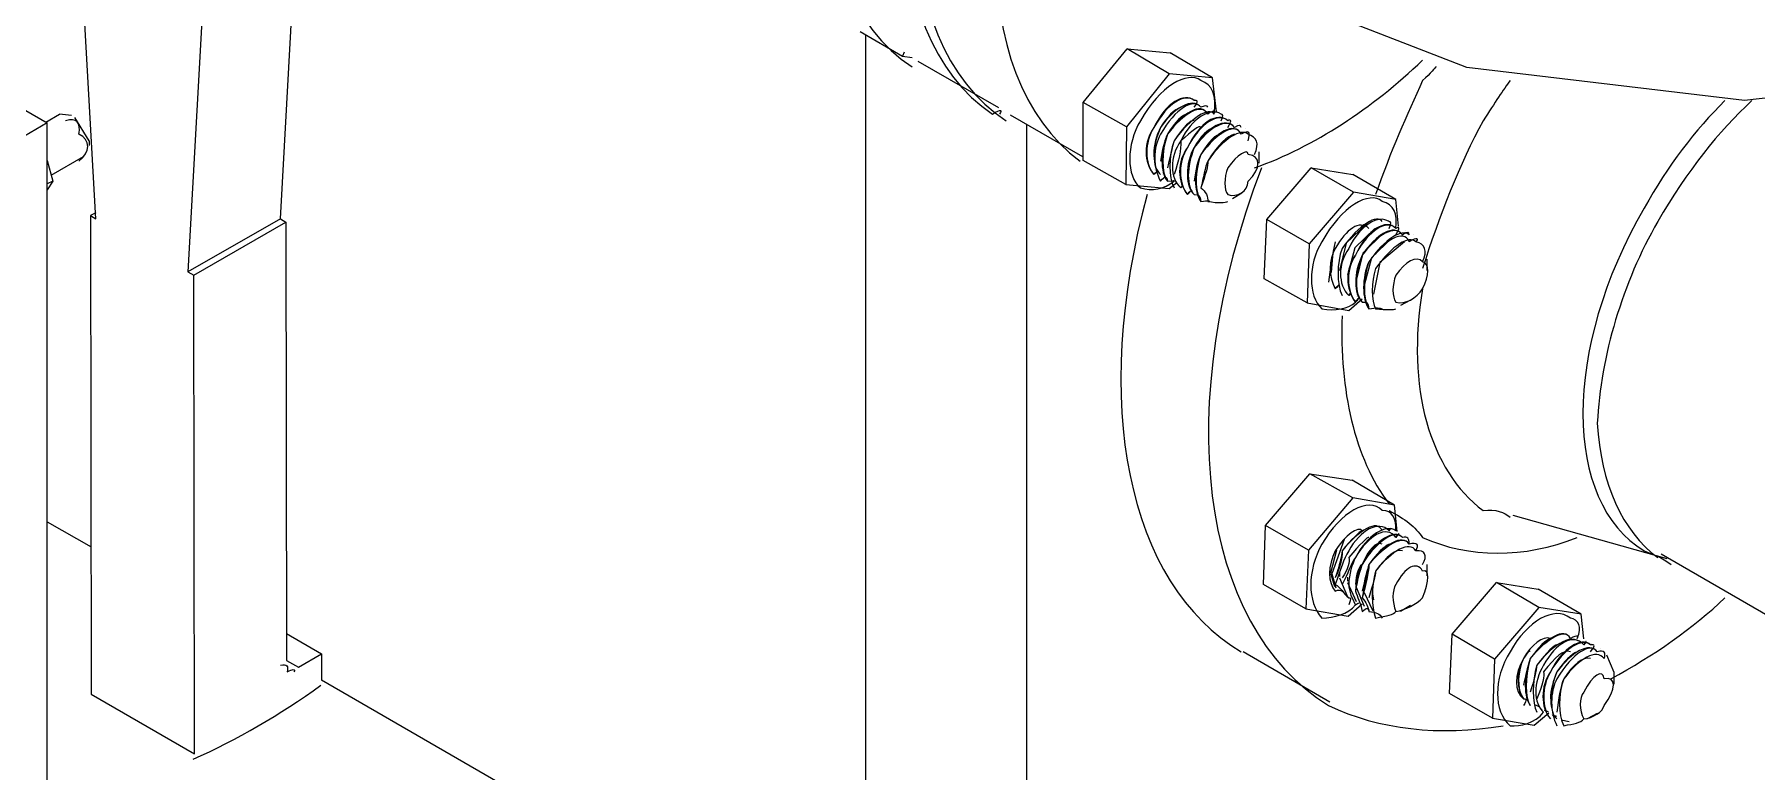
# Model space of a CAD drawing. Header units: inches. Extents: x 0.3 to 33.8, y 15.5 to 37.1.
# Drawn here: x 10.444 to 11.767, y 24.866 to 25.432 of the extents above; entities that cross this region are included whole.
import ezdxf

# ---------------------------------------------------------------- set-up
doc = ezdxf.new("R2010")
doc.units = ezdxf.units.IN
doc.header["$MEASUREMENT"] = 0

# ---------------------------------------------------------------- blocks, each defined once
blk = doc.blocks.new('60298_1')
at = {"transparency": 33554687}
for points in [[(9.7281, 25.7837), (10.4536, 25.3644)], [(10.6328, 25.2906), (10.6535, 25.6675)], [(10.4908, 25.2906), (10.4717, 25.6319)], [(10.5827, 25.6267), (10.5616, 25.2498)], [(12.164, 25.4801), (11.9709, 25.4057), (11.7581, 25.3815), (11.5448, 25.4068), (11.3522, 25.4816)], [(11.0785, 25.4346), (11.111, 25.4155)], [(11.0826, 25.4321), (11.0826, 24.5309), (11.2066, 24.4597)], [(11.1121, 25.4186), (11.111, 25.4155)], [(11.111, 25.4155), (11.1183, 25.4145)], [(11.2499, 25.3799), (11.2835, 25.4212)], [(11.2835, 25.4212), (11.3166, 25.4181)], [(11.316, 25.4021), (11.2835, 25.4212)], [(11.3491, 25.399), (11.3166, 25.4181)], [(11.1849, 25.3758), (11.1229, 25.4114)], [(11.316, 25.4021), (11.283, 25.3613)], [(11.3491, 25.399), (11.316, 25.4021)], [(11.3522, 25.3727), (11.3491, 25.399)], [(11.283, 25.3613), (11.2499, 25.3799)], [(11.2499, 25.3355), (11.2499, 25.3799)], [(11.3357, 25.3825), (11.3357, 25.3825)], [(11.3424, 25.3789), (11.3424, 25.3789)], [(11.3486, 25.3753), (11.3486, 25.3753)], [(10.4536, 25.3644), (10.4361, 25.3541)], [(10.4526, 25.3649), (10.4629, 25.3711)], [(10.4536, 24.1379), (10.4536, 25.3644)], [(10.4722, 25.3701), (10.4629, 25.3711)], [(10.4857, 25.3505), (10.4748, 25.3685)], [(10.4748, 25.3685), (10.4748, 25.3685)], [(11.1937, 25.3706), (11.2494, 25.3386)], [(11.2066, 24.4597), (11.2066, 25.3634)], [(11.3522, 25.3727), (11.3522, 25.3727)], [(11.3553, 25.3716), (11.3553, 25.3716)], [(11.3615, 25.368), (11.3615, 25.368)], [(11.3682, 25.3639), (11.3682, 25.3639)], [(10.4857, 25.3505), (10.4857, 25.3469)], [(11.283, 25.3613), (11.2825, 25.3169)], [(11.3744, 25.3603), (11.3744, 25.3603)], [(10.4536, 25.3355), (10.4578, 25.3195), (10.4536, 25.3174)], [(10.4567, 25.3241), (10.4815, 25.3386)], [(11.2825, 25.3169), (11.2499, 25.3355)], [(11.3852, 25.3334), (11.3852, 25.3422)], [(11.3047, 25.3283), (11.3047, 25.3283)], [(11.3109, 25.3246), (11.3109, 25.3246)], [(11.3909, 25.29), (11.425, 25.3298)], [(11.425, 25.3298), (11.457, 25.3246)], [(11.4575, 25.3112), (11.425, 25.3298)], [(11.4901, 25.3055), (11.457, 25.3246)], [(10.4578, 25.3195), (10.4536, 25.3128)], [(11.2825, 25.3169), (11.316, 25.3138)], [(11.316, 25.3138), (11.3217, 25.3185)], [(11.3176, 25.321), (11.3176, 25.321)], [(11.3217, 25.3185), (11.3217, 25.3185)], [(11.3238, 25.3174), (11.3238, 25.3174)], [(11.33, 25.3138), (11.33, 25.3138)], [(11.3367, 25.3097), (11.3367, 25.3097)], [(11.3718, 25.3102), (11.3646, 25.3061)], [(11.4575, 25.3112), (11.4235, 25.2715)], [(11.4901, 25.3055), (11.4575, 25.3112)], [(11.3429, 25.3061), (11.3429, 25.3061)], [(11.4921, 25.2849), (11.4901, 25.3055)], [(10.4908, 25.2952), (10.4867, 25.2931)], [(10.4867, 25.2931), (10.4908, 25.2906)], [(10.4867, 25.2931), (10.4872, 24.9255)], [(10.6328, 25.2906), (10.5616, 25.2498)], [(10.5662, 25.2472), (10.637, 25.288)], [(10.6328, 25.2906), (10.637, 25.288)], [(10.637, 25.288), (10.6375, 24.9513)], [(11.3889, 25.2446), (11.3909, 25.29)], [(11.4235, 25.2715), (11.3909, 25.29)], [(11.4679, 25.287), (11.4519, 25.272)], [(11.4741, 25.2833), (11.4586, 25.2684)], [(11.4844, 25.2895), (11.4844, 25.2895)], [(11.4906, 25.2854), (11.4906, 25.2854)], [(11.4235, 25.2715), (11.4219, 25.226)], [(11.4519, 25.272), (11.4467, 25.2508)], [(11.4488, 25.2766), (11.4488, 25.2766)], [(11.4803, 25.2797), (11.4648, 25.2642)], [(11.487, 25.2761), (11.4715, 25.2606)], [(11.4968, 25.273), (11.4777, 25.257)], [(11.4973, 25.2818), (11.4973, 25.2818)], [(11.5035, 25.2782), (11.5035, 25.2782)], [(11.4415, 25.2616), (11.4405, 25.2493)], [(11.4586, 25.2684), (11.4529, 25.2472)], [(11.4648, 25.2642), (11.4596, 25.2431)], [(11.4715, 25.2606), (11.4658, 25.2394)], [(11.4777, 25.257), (11.473, 25.2327)], [(11.5143, 25.2508), (11.5143, 25.2596)], [(10.5616, 25.2498), (10.5662, 25.2472)], [(10.5667, 24.8795), (10.5662, 25.2472)], [(11.4219, 25.226), (11.3889, 25.2446)], [(11.44, 25.2554), (11.44, 25.2554)], [(11.4529, 25.2353), (11.4529, 25.2353)], [(11.4596, 25.2312), (11.4596, 25.2312)], [(11.4219, 25.226), (11.4539, 25.2203)], [(11.4539, 25.2203), (11.4643, 25.2291)], [(11.4658, 25.2276), (11.4658, 25.2276)], [(11.4725, 25.2239), (11.4725, 25.2239)], [(11.5014, 25.2281), (11.4937, 25.2239)], [(11.3899, 25.0551), (11.424, 25.0948)], [(11.424, 25.0948), (11.4565, 25.0897)], [(11.457, 25.0763), (11.424, 25.0948)], [(11.489, 25.0706), (11.4565, 25.0897)], [(11.457, 25.0763), (11.4229, 25.036)], [(11.489, 25.0706), (11.457, 25.0763)], [(11.4911, 25.0504), (11.489, 25.0706)], [(10.4536, 25.0577), (10.4872, 25.0386)], [(11.6987, 25.0293), (11.5804, 25.0628)], [(11.3883, 25.0096), (11.3899, 25.0551)], [(11.4229, 25.036), (11.3899, 25.0551)], [(11.4503, 25.0442), (11.441, 25.0179), (11.4441, 25.0071)], [(11.4844, 25.0546), (11.4844, 25.0546)], [(11.4906, 25.051), (11.4906, 25.051)], [(11.4973, 25.0473), (11.4973, 25.0473)], [(11.4229, 25.036), (11.4209, 24.991)], [(11.4446, 25.036), (11.44, 25.0184)], [(11.5035, 25.0437), (11.5035, 25.0437)], [(11.8794, 24.926), (11.6941, 25.0329)], [(11.44, 25.0225), (11.44, 25.0225)], [(11.44, 25.0184), (11.4431, 25.0081)], [(11.4467, 25.0189), (11.4467, 25.0158)], [(11.5143, 25.0164), (11.5143, 25.0251)], [(11.4209, 24.991), (11.3883, 25.0096)], [(11.4467, 25.0148), (11.4529, 25.0003)], [(11.4529, 25.0153), (11.4529, 25.0122)], [(11.4529, 25.0112), (11.4596, 24.9967)], [(11.4596, 25.0112), (11.4596, 25.0112)], [(11.4596, 25.0076), (11.4658, 24.9931)], [(11.4658, 25.0076), (11.4658, 25.0076)], [(11.5335, 24.9714), (11.5675, 25.0112)], [(11.5675, 25.0112), (11.5996, 25.006)], [(11.6001, 24.9921), (11.5675, 25.0112)], [(11.6326, 24.9869), (11.5996, 25.006)], [(11.4209, 24.991), (11.4534, 24.9854)], [(11.4529, 25.0003), (11.4529, 25.0003)], [(11.4534, 24.9854), (11.4643, 24.9947)], [(11.4596, 24.9967), (11.4596, 24.9967)], [(11.4658, 25.0034), (11.4725, 24.9895)], [(11.4658, 24.9931), (11.4658, 24.9931)], [(11.472, 25.004), (11.473, 24.9978)], [(11.5014, 24.9936), (11.4937, 24.989)], [(11.6001, 24.9921), (11.566, 24.9523)], [(11.6326, 24.9869), (11.6001, 24.9921)], [(11.4725, 24.9895), (11.4725, 24.9895)], [(11.6347, 24.9678), (11.6326, 24.9869)], [(10.6375, 24.9719), (10.6643, 24.9565)], [(11.5314, 24.926), (11.5335, 24.9714)], [(11.566, 24.9523), (11.5335, 24.9714)], [(11.628, 24.9714), (11.628, 24.9714)], [(11.6347, 24.9678), (11.6347, 24.9678)], [(10.6375, 24.9513), (10.6468, 24.9461)], [(10.6468, 24.9461), (10.6643, 24.9565)], [(10.6643, 24.9565), (10.6643, 24.9358)], [(11.4395, 24.9193), (11.3729, 24.958)], [(11.566, 24.9523), (11.5644, 24.9069)], [(11.6409, 24.9642), (11.6409, 24.9642)], [(11.6476, 24.9606), (11.6476, 24.9606)], [(11.6579, 24.942), (11.6522, 24.9554)], [(11.5841, 24.9435), (11.5841, 24.9368)], [(11.6579, 24.9332), (11.6579, 24.942)], [(10.4872, 24.9255), (10.5667, 24.8795)], [(10.6643, 24.9363), (11.0826, 24.6946)], [(11.5644, 24.9069), (11.5314, 24.926)], [(11.597, 24.9177), (11.597, 24.9177)], [(11.5975, 24.9172), (11.6006, 24.9157)], [(11.6032, 24.9136), (11.6032, 24.9136)], [(11.6042, 24.9131), (11.6073, 24.912)], [(11.5644, 24.9069), (11.5965, 24.9017)], [(11.5965, 24.9017), (11.6078, 24.911)], [(11.6099, 24.91), (11.6099, 24.91)], [(11.6104, 24.9095), (11.6135, 24.9084)], [(11.6161, 24.9064), (11.6161, 24.9064)], [(11.6171, 24.9058), (11.6233, 24.9043)], [(11.645, 24.9105), (11.6373, 24.9064)]]:
    blk.add_lwpolyline(points, dxfattribs=at)
for points, knots in [([(11.4694, 26.0166), (11.3769, 26.0747), (11.2199, 25.9842), (11.1183, 25.8152), (11.0264, 25.6489), (11.0264, 25.4677), (11.1183, 25.4073)], [0, 0, 0, 0, 1, 1, 1, 2, 2, 2, 2]), ([(11.5366, 25.9753), (11.5385, 25.9814), (11.537, 25.9822), (11.5314, 25.9805), (11.4388, 26.039), (11.2819, 25.9484), (11.1802, 25.7791), (11.0884, 25.6132), (11.0884, 25.432), (11.1802, 25.3711), (11.1866, 25.3753), (11.1881, 25.3744), (11.1854, 25.3711)], [0, 0, 0, 0, 1, 1, 1, 2, 2, 2, 3, 3, 3, 4, 4, 4, 4]), ([(11.5417, 25.9753), (11.4476, 26.0339), (11.2907, 25.9433), (11.1906, 25.7739), (11.0972, 25.608), (11.0972, 25.4269), (11.1906, 25.366)], [0, 0, 0, 0, 1, 1, 1, 2, 2, 2, 2]), ([(11.6089, 25.9392), (11.6093, 25.9405), (11.6079, 25.9414), (11.6037, 25.9392), (11.5096, 25.9981), (11.3527, 25.9075), (11.2525, 25.7378), (11.1617, 25.5767), (11.1589, 25.3997), (11.2474, 25.335)], [0, 0, 0, 0, 1, 1, 1, 2, 2, 2, 3, 3, 3, 3]), ([(11.5211, 25.4073), (11.5203, 25.4073), (11.5172, 25.4022), (11.5107, 25.3969), (11.4989, 25.3704), (11.4859, 25.3424), (11.4746, 25.3092)], [0, 0, 0, 0, 1, 1, 1, 2, 2, 2, 2]), ([(11.3506, 25.3711), (11.3524, 25.3858), (11.3489, 25.3936), (11.3403, 25.3969), (11.3297, 25.4046), (11.3087, 25.3925), (11.2938, 25.366), (11.2828, 25.3476), (11.2828, 25.3233), (11.2938, 25.3143), (11.3025, 25.3119), (11.3119, 25.3133), (11.3197, 25.3195)], [0, 0, 0, 0, 1, 1, 1, 2, 2, 2, 3, 3, 3, 4, 4, 4, 4]), ([(11.5779, 25.3969), (11.5727, 25.3899), (11.5666, 25.3802), (11.5572, 25.366), (11.5392, 25.3328), (11.5234, 25.2928), (11.5107, 25.2524)], [0, 0, 0, 0, 1, 1, 1, 2, 2, 2, 2]), ([(11.3352, 25.3815), (11.3274, 25.3879), (11.3134, 25.3798), (11.3042, 25.3608), (11.2961, 25.3499), (11.2961, 25.3337), (11.3042, 25.3246)], [0, 0, 0, 0, 1, 1, 1, 2, 2, 2, 2]), ([(11.3352, 25.3763), (11.3386, 25.3812), (11.3378, 25.3819), (11.3352, 25.3815), (11.3282, 25.3874), (11.3142, 25.3794), (11.3042, 25.3608), (11.2969, 25.3494), (11.2969, 25.3332), (11.3042, 25.3246), (11.3065, 25.3277), (11.3075, 25.3273), (11.3042, 25.3246)], [0, 0, 0, 0, 1, 1, 1, 2, 2, 2, 3, 3, 3, 4, 4, 4, 4]), ([(11.3403, 25.3763), (11.3338, 25.3842), (11.3198, 25.3761), (11.3093, 25.3608), (11.3025, 25.3462), (11.3025, 25.33), (11.3093, 25.3246)], [0, 0, 0, 0, 1, 1, 1, 2, 2, 2, 2]), ([(11.3248, 25.3763), (11.3199, 25.3745), (11.3141, 25.3689), (11.3093, 25.3608), (11.3059, 25.3547), (11.304, 25.3469), (11.3042, 25.3401)], [0, 0, 0, 0, 1, 1, 1, 2, 2, 2, 2]), ([(11.3455, 25.3763), (11.3451, 25.3775), (11.3442, 25.3782), (11.3403, 25.3763), (11.3346, 25.3837), (11.3206, 25.3756), (11.3093, 25.3556), (11.3034, 25.3457), (11.3034, 25.3295), (11.3093, 25.3195), (11.3129, 25.324), (11.314, 25.3236), (11.3145, 25.3195)], [0, 0, 0, 0, 1, 1, 1, 2, 2, 2, 3, 3, 3, 4, 4, 4, 4]), ([(11.3455, 25.3711), (11.3403, 25.3805), (11.3263, 25.3724), (11.3145, 25.3556), (11.309, 25.3424), (11.309, 25.3263), (11.3145, 25.3195)], [0, 0, 0, 0, 1, 1, 1, 2, 2, 2, 2]), ([(11.3506, 25.3711), (11.3515, 25.3738), (11.3507, 25.3745), (11.3455, 25.3711), (11.3411, 25.38), (11.3271, 25.3719), (11.3145, 25.3556), (11.3098, 25.342), (11.3098, 25.3258), (11.3145, 25.3195), (11.3194, 25.3203), (11.3204, 25.3199), (11.3197, 25.3195)], [0, 0, 0, 0, 1, 1, 1, 2, 2, 2, 3, 3, 3, 4, 4, 4, 4]), ([(11.7431, 25.3815), (11.7205, 25.3591), (11.699, 25.3313), (11.6811, 25.2988), (11.6182, 25.1913), (11.6182, 25.0732), (11.6811, 25.0355), (11.6877, 25.0331), (11.6946, 25.0303), (11.7018, 25.0251)], [0, 0, 0, 0, 1, 1, 1, 2, 2, 2, 3, 3, 3, 3]), ([(11.7638, 25.3815), (11.7384, 25.3579), (11.7139, 25.3274), (11.6915, 25.2885), (11.6644, 25.2417), (11.6476, 25.1855), (11.645, 25.1336)], [0, 0, 0, 0, 1, 1, 1, 2, 2, 2, 2]), ([(10.4779, 25.335), (10.4871, 25.3417), (10.4871, 25.3515), (10.4779, 25.3556), (10.4795, 25.3647), (10.4761, 25.3683), (10.4676, 25.366)], [0, 0, 0, 0, 1, 1, 1, 2, 2, 2, 2]), ([(11.33, 25.3711), (11.3264, 25.3708), (11.3206, 25.3652), (11.3145, 25.3556), (11.3124, 25.351), (11.3104, 25.3431), (11.3093, 25.335)], [0, 0, 0, 0, 1, 1, 1, 2, 2, 2, 2]), ([(11.3352, 25.366), (11.3328, 25.3671), (11.327, 25.3615), (11.3197, 25.3505), (11.3188, 25.3472), (11.3168, 25.3394), (11.3145, 25.3298)], [0, 0, 0, 0, 1, 1, 1, 2, 2, 2, 2]), ([(11.3506, 25.3711), (11.3467, 25.3768), (11.3327, 25.3687), (11.3197, 25.3505), (11.3154, 25.3387), (11.3154, 25.3226), (11.3197, 25.3143)], [0, 0, 0, 0, 1, 1, 1, 2, 2, 2, 2]), ([(11.3558, 25.366), (11.358, 25.3701), (11.3571, 25.3708), (11.3558, 25.3711), (11.3475, 25.3763), (11.3335, 25.3682), (11.3248, 25.3505), (11.3162, 25.3383), (11.3162, 25.3221), (11.3248, 25.3143), (11.3258, 25.3166), (11.3268, 25.3162), (11.3248, 25.3143)], [0, 0, 0, 0, 1, 1, 1, 2, 2, 2, 3, 3, 3, 4, 4, 4, 4]), ([(11.361, 25.366), (11.3531, 25.373), (11.3391, 25.3649), (11.33, 25.3453), (11.3219, 25.335), (11.3219, 25.3188), (11.33, 25.3092)], [0, 0, 0, 0, 1, 1, 1, 2, 2, 2, 2]), ([(11.361, 25.3608), (11.3644, 25.3663), (11.3635, 25.367), (11.361, 25.366), (11.354, 25.3726), (11.3399, 25.3645), (11.33, 25.3453), (11.3227, 25.3346), (11.3227, 25.3184), (11.33, 25.3092), (11.3322, 25.3128), (11.3333, 25.3124), (11.33, 25.3092)], [0, 0, 0, 0, 1, 1, 1, 2, 2, 2, 3, 3, 3, 4, 4, 4, 4]), ([(11.3661, 25.3608), (11.3596, 25.3693), (11.3456, 25.3612), (11.3352, 25.3453), (11.3283, 25.3313), (11.3283, 25.3151), (11.3352, 25.3092)], [0, 0, 0, 0, 1, 1, 1, 2, 2, 2, 2]), ([(11.3713, 25.3608), (11.3708, 25.3626), (11.37, 25.3633), (11.3661, 25.3608), (11.3604, 25.3689), (11.3464, 25.3608), (11.3352, 25.3453), (11.3291, 25.3308), (11.3291, 25.3147), (11.3352, 25.3092), (11.3387, 25.3091), (11.3397, 25.3087), (11.3403, 25.304)], [0, 0, 0, 0, 1, 1, 1, 2, 2, 2, 3, 3, 3, 4, 4, 4, 4]), ([(11.3403, 25.3608), (11.3392, 25.3634), (11.3335, 25.3578), (11.3248, 25.3505), (11.3252, 25.3435), (11.3233, 25.3357), (11.3197, 25.3246)], [0, 0, 0, 0, 1, 1, 1, 2, 2, 2, 2]), ([(11.3506, 25.3608), (11.3457, 25.3597), (11.3399, 25.3541), (11.3352, 25.3453), (11.3317, 25.3398), (11.3297, 25.332), (11.33, 25.3246)], [0, 0, 0, 0, 1, 1, 1, 2, 2, 2, 2]), ([(11.3558, 25.3556), (11.3521, 25.3559), (11.3463, 25.3503), (11.3403, 25.3401), (11.3381, 25.3361), (11.3361, 25.3283), (11.3352, 25.3195)], [0, 0, 0, 0, 1, 1, 1, 2, 2, 2, 2]), ([(11.3713, 25.3556), (11.366, 25.3656), (11.352, 25.3575), (11.3403, 25.3401), (11.3347, 25.3276), (11.3347, 25.3114), (11.3403, 25.304)], [0, 0, 0, 0, 1, 1, 1, 2, 2, 2, 2]), ([(11.3765, 25.3505), (11.3788, 25.3574), (11.3773, 25.3591), (11.3713, 25.3556), (11.3668, 25.3651), (11.3528, 25.3571), (11.3403, 25.3401), (11.3355, 25.3271), (11.3355, 25.3109), (11.3403, 25.304), (11.346, 25.3049), (11.3482, 25.3044), (11.3455, 25.304)], [0, 0, 0, 0, 1, 1, 1, 2, 2, 2, 3, 3, 3, 4, 4, 4, 4]), ([(11.3816, 25.3401), (11.3854, 25.3486), (11.3832, 25.3534), (11.3765, 25.3556), (11.3712, 25.3604), (11.3581, 25.3528), (11.3455, 25.335), (11.3461, 25.332), (11.3439, 25.3247), (11.3403, 25.3143)], [0, 0, 0, 0, 1, 1, 1, 2, 2, 2, 3, 3, 3, 3]), ([(11.3661, 25.3556), (11.361, 25.3544), (11.3536, 25.3481), (11.3455, 25.335), (11.3437, 25.3309), (11.3419, 25.3214), (11.3403, 25.3143)], [0, 0, 0, 0, 1, 1, 1, 2, 2, 2, 2]), ([(11.3765, 25.3401), (11.3867, 25.339), (11.3867, 25.3294), (11.3765, 25.3195), (11.3764, 25.3116), (11.3681, 25.3068), (11.361, 25.3092), (11.3579, 25.3127), (11.3579, 25.3223), (11.361, 25.3298), (11.3681, 25.3401), (11.3764, 25.3449), (11.3765, 25.3401)], [0, 0, 0, 0, 1, 1, 1, 2, 2, 2, 3, 3, 3, 4, 4, 4, 4]), ([(11.3868, 25.3298), (11.3173, 25.1472), (11.3384, 24.9783), (11.4384, 24.9167), (11.4774, 24.8981), (11.5236, 24.893), (11.5727, 24.9012)], [0, 0, 0, 0, 1, 1, 1, 2, 2, 2, 2]), ([(11.3403, 25.3143), (11.3439, 25.312), (11.3461, 25.3071), (11.3455, 25.304), (11.3539, 25.3026), (11.3592, 25.3031), (11.361, 25.304)], [0, 0, 0, 0, 1, 1, 1, 2, 2, 2, 2]), ([(11.4901, 25.2833), (11.4918, 25.2946), (11.4883, 25.3017), (11.4797, 25.304), (11.4695, 25.3125), (11.4485, 25.3004), (11.4333, 25.273), (11.4225, 25.2555), (11.4225, 25.2312), (11.4333, 25.2214), (11.443, 25.2194), (11.4536, 25.2216), (11.4591, 25.2265)], [0, 0, 0, 0, 1, 1, 1, 2, 2, 2, 3, 3, 3, 4, 4, 4, 4]), ([(11.4694, 25.2833), (11.4621, 25.2898), (11.4521, 25.283), (11.4436, 25.2678), (11.4385, 25.2594), (11.4385, 25.2458), (11.4436, 25.2369), (11.4467, 25.2411), (11.4477, 25.2407), (11.4436, 25.2369)], [0, 0, 0, 0, 1, 1, 1, 2, 2, 2, 3, 3, 3, 3]), ([(11.4849, 25.2833), (11.4873, 25.2878), (11.4864, 25.2885), (11.4849, 25.2885), (11.4768, 25.2941), (11.4628, 25.286), (11.4539, 25.2678)], [0, 0, 0, 0, 1, 1, 1, 2, 2, 2, 2]), ([(11.4901, 25.2782), (11.4937, 25.2841), (11.4928, 25.2848), (11.4901, 25.2833), (11.4833, 25.2903), (11.4692, 25.2823), (11.4591, 25.2627)], [0, 0, 0, 0, 1, 1, 1, 2, 2, 2, 2]), ([(11.5004, 25.2782), (11.5001, 25.2804), (11.4993, 25.2811), (11.4952, 25.2782), (11.4897, 25.2866), (11.4757, 25.2785), (11.4643, 25.2627)], [0, 0, 0, 0, 1, 1, 1, 2, 2, 2, 2]), ([(11.5056, 25.273), (11.5081, 25.2752), (11.5066, 25.2769), (11.5004, 25.273), (11.4961, 25.2829), (11.4821, 25.2748), (11.4694, 25.2575)], [0, 0, 0, 0, 1, 1, 1, 2, 2, 2, 2]), ([(11.5107, 25.2575), (11.5147, 25.2664), (11.5125, 25.2712), (11.5056, 25.273), (11.5005, 25.2781), (11.4874, 25.2705), (11.4746, 25.2524), (11.4712, 25.2425), (11.4712, 25.2273), (11.4746, 25.2214), (11.4832, 25.2204), (11.4885, 25.2209), (11.4901, 25.2214)], [0, 0, 0, 0, 1, 1, 1, 2, 2, 2, 3, 3, 3, 4, 4, 4, 4]), ([(11.4539, 25.2678), (11.4455, 25.256), (11.4455, 25.2399), (11.4539, 25.2317), (11.4551, 25.2343), (11.4561, 25.2339), (11.4539, 25.2317)], [0, 0, 0, 0, 1, 1, 1, 2, 2, 2, 2]), ([(11.4591, 25.2627), (11.452, 25.2523), (11.452, 25.2361), (11.4591, 25.2265), (11.4616, 25.2306), (11.4626, 25.2302), (11.4591, 25.2265)], [0, 0, 0, 0, 1, 1, 1, 2, 2, 2, 2]), ([(11.4643, 25.2627), (11.4584, 25.2486), (11.4584, 25.2324), (11.4643, 25.2265), (11.468, 25.2269), (11.469, 25.2265), (11.4694, 25.2214)], [0, 0, 0, 0, 1, 1, 1, 2, 2, 2, 2]), ([(11.4694, 25.2575), (11.4648, 25.2449), (11.4648, 25.2287), (11.4694, 25.2214), (11.4753, 25.2227), (11.4775, 25.2222), (11.4797, 25.2214)], [0, 0, 0, 0, 1, 1, 1, 2, 2, 2, 2]), ([(11.5107, 25.2575), (11.516, 25.2567), (11.516, 25.2471), (11.5107, 25.2369), (11.5058, 25.2294), (11.4974, 25.2246), (11.4901, 25.2265), (11.4872, 25.2305), (11.4872, 25.2401), (11.4901, 25.2472), (11.4974, 25.2579), (11.5058, 25.2627), (11.5107, 25.2575)], [0, 0, 0, 0, 1, 1, 1, 2, 2, 2, 3, 3, 3, 4, 4, 4, 4]), ([(11.5107, 25.2369), (11.4977, 25.1611), (11.5162, 25.0973), (11.5572, 25.0664), (11.567, 25.0679), (11.5737, 25.0651), (11.5779, 25.0613)], [0, 0, 0, 0, 1, 1, 1, 2, 2, 2, 2]), ([(11.4901, 25.051), (11.4909, 25.06), (11.4875, 25.0667), (11.4797, 25.0664), (11.4688, 25.0775), (11.4478, 25.0654), (11.4333, 25.0406), (11.4219, 25.0205), (11.4219, 24.9962), (11.4333, 24.9838), (11.4425, 24.9843), (11.4534, 24.9866), (11.4591, 24.9941)], [0, 0, 0, 0, 1, 1, 1, 2, 2, 2, 3, 3, 3, 4, 4, 4, 4]), ([(11.4849, 25.0664), (11.4972, 25.0602), (11.5053, 25.0537), (11.5107, 25.0458), (11.5466, 25.0298), (11.5885, 25.0296), (11.6295, 25.0458)], [0, 0, 0, 0, 1, 1, 1, 2, 2, 2, 2]), ([(11.4643, 25.051), (11.4612, 25.0547), (11.4514, 25.0479), (11.4436, 25.0355), (11.4378, 25.0244), (11.4378, 25.0107), (11.4436, 25.0045), (11.4463, 25.0059), (11.4476, 25.0055), (11.4488, 25.0045)], [0, 0, 0, 0, 1, 1, 1, 2, 2, 2, 3, 3, 3, 3]), ([(11.4797, 25.051), (11.476, 25.0599), (11.462, 25.0518), (11.4488, 25.0355), (11.4492, 25.0296), (11.4469, 25.0218), (11.4436, 25.0148)], [0, 0, 0, 0, 1, 1, 1, 2, 2, 2, 2]), ([(11.4849, 25.051), (11.4873, 25.0532), (11.4864, 25.0539), (11.4849, 25.051), (11.4768, 25.0594), (11.4628, 25.0513), (11.4539, 25.0355), (11.45, 25.0292), (11.4477, 25.0213), (11.4436, 25.0096)], [0, 0, 0, 0, 1, 1, 1, 2, 2, 2, 3, 3, 3, 3]), ([(11.4643, 25.051), (11.4621, 25.0502), (11.4563, 25.0446), (11.4488, 25.0355), (11.4487, 25.0314), (11.4467, 25.0248), (11.4436, 25.0148)], [0, 0, 0, 0, 1, 1, 1, 2, 2, 2, 2]), ([(11.4901, 25.051), (11.4825, 25.0562), (11.4684, 25.0481), (11.4591, 25.0303), (11.4557, 25.0259), (11.4533, 25.0181), (11.4488, 25.0096)], [0, 0, 0, 0, 1, 1, 1, 2, 2, 2, 2]), ([(11.4694, 25.0458), (11.4685, 25.0465), (11.4628, 25.0409), (11.4539, 25.0303), (11.4552, 25.0277), (11.4532, 25.0211), (11.4488, 25.0148)], [0, 0, 0, 0, 1, 1, 1, 2, 2, 2, 2]), ([(11.4901, 25.0458), (11.4937, 25.0495), (11.4928, 25.0502), (11.4901, 25.0458), (11.4833, 25.0557), (11.4692, 25.0476), (11.4591, 25.0303), (11.4565, 25.0255), (11.4541, 25.0176), (11.4539, 25.0096)], [0, 0, 0, 0, 1, 1, 1, 2, 2, 2, 3, 3, 3, 3]), ([(11.4952, 25.0458), (11.4889, 25.0524), (11.4749, 25.0444), (11.4643, 25.0251), (11.4621, 25.0222), (11.4598, 25.0144), (11.4591, 25.0045)], [0, 0, 0, 0, 1, 1, 1, 2, 2, 2, 2]), ([(11.5004, 25.0406), (11.5001, 25.0458), (11.4993, 25.0464), (11.4952, 25.0458), (11.4897, 25.052), (11.4757, 25.0439), (11.4643, 25.0251), (11.4629, 25.0217), (11.4606, 25.0139), (11.4591, 25.0045)], [0, 0, 0, 0, 1, 1, 1, 2, 2, 2, 3, 3, 3, 3]), ([(11.4797, 25.0406), (11.475, 25.0428), (11.4692, 25.0372), (11.4643, 25.0251), (11.4616, 25.024), (11.4596, 25.0174), (11.4591, 25.0096)], [0, 0, 0, 0, 1, 1, 1, 2, 2, 2, 2]), ([(11.5004, 25.0406), (11.4953, 25.0487), (11.4813, 25.0406), (11.4694, 25.0251), (11.4685, 25.0185), (11.4662, 25.0106), (11.4643, 24.9993)], [0, 0, 0, 0, 1, 1, 1, 2, 2, 2, 2]), ([(11.5056, 25.0355), (11.5081, 25.0406), (11.5066, 25.0422), (11.5004, 25.0406), (11.4961, 25.0483), (11.4821, 25.0402), (11.4694, 25.0251), (11.4693, 25.018), (11.467, 25.0102), (11.4643, 24.9993)], [0, 0, 0, 0, 1, 1, 1, 2, 2, 2, 3, 3, 3, 3]), ([(11.4849, 25.0406), (11.4814, 25.0391), (11.4756, 25.0335), (11.4694, 25.0251), (11.468, 25.0203), (11.4661, 25.0137), (11.4643, 25.0045)], [0, 0, 0, 0, 1, 1, 1, 2, 2, 2, 2]), ([(11.4952, 25.0355), (11.4903, 25.0375), (11.4829, 25.0312), (11.4746, 25.02), (11.4745, 25.0166), (11.4725, 25.01), (11.4694, 24.9993)], [0, 0, 0, 0, 1, 1, 1, 2, 2, 2, 2]), ([(11.5107, 25.0251), (11.5147, 25.0317), (11.5125, 25.0366), (11.5056, 25.0355), (11.5005, 25.0435), (11.4874, 25.0359), (11.4746, 25.02), (11.4712, 25.0078), (11.4712, 24.9926), (11.4746, 24.9838), (11.4832, 24.9857), (11.4885, 24.9862), (11.4901, 24.989)], [0, 0, 0, 0, 1, 1, 1, 2, 2, 2, 3, 3, 3, 4, 4, 4, 4]), ([(11.5107, 25.02), (11.516, 25.0221), (11.516, 25.0125), (11.5107, 24.9993), (11.5058, 24.9947), (11.4974, 24.9899), (11.4901, 24.989), (11.4872, 24.9959), (11.4872, 25.0055), (11.4901, 25.0096), (11.4974, 25.0232), (11.5058, 25.028), (11.5107, 25.02)], [0, 0, 0, 0, 1, 1, 1, 2, 2, 2, 3, 3, 3, 4, 4, 4, 4]), ([(11.4436, 25.0096), (11.4477, 25.0078), (11.45, 25.0026), (11.4539, 24.9993), (11.4551, 24.9997), (11.4561, 24.9993), (11.4539, 24.9941)], [0, 0, 0, 0, 1, 1, 1, 2, 2, 2, 2]), ([(11.4539, 25.0096), (11.4541, 25.0041), (11.4565, 24.9989), (11.4591, 24.9941), (11.4616, 24.996), (11.4626, 24.9956), (11.4591, 24.9941)], [0, 0, 0, 0, 1, 1, 1, 2, 2, 2, 2]), ([(11.4591, 25.0045), (11.4606, 25.0003), (11.4629, 24.9952), (11.4643, 24.989), (11.468, 24.9923), (11.469, 24.9919), (11.4694, 24.989)], [0, 0, 0, 0, 1, 1, 1, 2, 2, 2, 2]), ([(11.4643, 24.9993), (11.467, 24.9966), (11.4693, 24.9915), (11.4694, 24.989), (11.4753, 24.988), (11.4775, 24.9875), (11.4797, 24.9838)], [0, 0, 0, 0, 1, 1, 1, 2, 2, 2, 2]), ([(11.6295, 24.9683), (11.6338, 24.9768), (11.6304, 24.9831), (11.6243, 24.9838), (11.612, 24.9937), (11.591, 24.9816), (11.5779, 24.958), (11.5651, 24.9367), (11.5651, 24.9124), (11.5779, 24.9012), (11.5859, 24.9004), (11.5971, 24.903), (11.6037, 24.9115)], [0, 0, 0, 0, 1, 1, 1, 2, 2, 2, 3, 3, 3, 4, 4, 4, 4]), ([(11.6089, 24.9683), (11.6034, 24.9702), (11.5943, 24.9635), (11.5882, 24.9528), (11.5811, 24.9406), (11.5811, 24.927), (11.5882, 24.9218), (11.5898, 24.9219), (11.5914, 24.9215), (11.5882, 24.9167)], [0, 0, 0, 0, 1, 1, 1, 2, 2, 2, 3, 3, 3, 3]), ([(11.6089, 24.9683), (11.6058, 24.9673), (11.6, 24.9617), (11.5934, 24.9528), (11.5918, 24.9474), (11.5898, 24.9396), (11.5882, 24.9322)], [0, 0, 0, 0, 1, 1, 1, 2, 2, 2, 2]), ([(11.6243, 24.9683), (11.6197, 24.9769), (11.6057, 24.9688), (11.5934, 24.9528), (11.5884, 24.9389), (11.5884, 24.9227), (11.5934, 24.9167)], [0, 0, 0, 0, 1, 1, 1, 2, 2, 2, 2]), ([(11.6295, 24.9683), (11.631, 24.9702), (11.6301, 24.9709), (11.6243, 24.9683), (11.6205, 24.9765), (11.6065, 24.9684), (11.5934, 24.9528), (11.5892, 24.9384), (11.5892, 24.9223), (11.5934, 24.9167)], [0, 0, 0, 0, 1, 1, 1, 2, 2, 2, 3, 3, 3, 3]), ([(11.6347, 24.9632), (11.6261, 24.9732), (11.6121, 24.9651), (11.5985, 24.9477), (11.5949, 24.9352), (11.5949, 24.919), (11.5985, 24.9115)], [0, 0, 0, 0, 1, 1, 1, 2, 2, 2, 2]), ([(11.6347, 24.9632), (11.6374, 24.9665), (11.6365, 24.9672), (11.6347, 24.9632), (11.6269, 24.9727), (11.6129, 24.9646), (11.6037, 24.9477), (11.5957, 24.9347), (11.5957, 24.9185), (11.6037, 24.9115)], [0, 0, 0, 0, 1, 1, 1, 2, 2, 2, 3, 3, 3, 3]), ([(11.6398, 24.9632), (11.6326, 24.9695), (11.6186, 24.9614), (11.6089, 24.9425), (11.6013, 24.9315), (11.6013, 24.9153), (11.6089, 24.9064)], [0, 0, 0, 0, 1, 1, 1, 2, 2, 2, 2]), ([(11.6398, 24.958), (11.6438, 24.9628), (11.643, 24.9635), (11.6398, 24.9632), (11.6334, 24.969), (11.6194, 24.9609), (11.6089, 24.9425), (11.6021, 24.931), (11.6021, 24.9148), (11.6089, 24.9064)], [0, 0, 0, 0, 1, 1, 1, 2, 2, 2, 3, 3, 3, 3]), ([(11.5934, 24.958), (11.5927, 24.9592), (11.592, 24.9582), (11.5882, 24.9528), (11.5838, 24.9439), (11.5828, 24.9294), (11.5882, 24.9218)], [0, 0, 0, 0, 1, 1, 1, 2, 2, 2, 2]), ([(11.614, 24.9632), (11.6122, 24.9635), (11.6064, 24.9579), (11.5985, 24.9477), (11.5982, 24.9437), (11.5963, 24.9359), (11.5934, 24.927)], [0, 0, 0, 0, 1, 1, 1, 2, 2, 2, 2]), ([(11.6243, 24.958), (11.6187, 24.9598), (11.6129, 24.9542), (11.6037, 24.9425), (11.6047, 24.94), (11.6027, 24.9322), (11.5985, 24.9218)], [0, 0, 0, 0, 1, 1, 1, 2, 2, 2, 2]), ([(11.6295, 24.958), (11.6251, 24.9561), (11.6193, 24.9505), (11.614, 24.9425), (11.6111, 24.9363), (11.6091, 24.9284), (11.6089, 24.9218)], [0, 0, 0, 0, 1, 1, 1, 2, 2, 2, 2]), ([(11.645, 24.958), (11.639, 24.9658), (11.625, 24.9577), (11.614, 24.9425), (11.6077, 24.9278), (11.6077, 24.9116), (11.614, 24.9064)], [0, 0, 0, 0, 1, 1, 1, 2, 2, 2, 2]), ([(11.6502, 24.9528), (11.6518, 24.9576), (11.6503, 24.9592), (11.645, 24.958), (11.6398, 24.9653), (11.6258, 24.9572), (11.614, 24.9373), (11.6085, 24.9273), (11.6085, 24.9111), (11.614, 24.9012)], [0, 0, 0, 0, 1, 1, 1, 2, 2, 2, 3, 3, 3, 3]), ([(11.6398, 24.9528), (11.634, 24.9545), (11.6266, 24.9483), (11.6192, 24.9373), (11.6167, 24.9311), (11.6149, 24.9216), (11.614, 24.9115)], [0, 0, 0, 0, 1, 1, 1, 2, 2, 2, 2]), ([(11.6502, 24.9528), (11.6442, 24.9605), (11.6311, 24.9529), (11.6192, 24.9373), (11.6149, 24.9249), (11.6149, 24.9097), (11.6192, 24.9012), (11.6269, 24.9027), (11.6322, 24.9033), (11.6347, 24.9064)], [0, 0, 0, 0, 1, 1, 1, 2, 2, 2, 3, 3, 3, 3]), ([(10.6328, 24.9477), (10.638, 24.9488), (10.6389, 24.9467), (10.638, 24.9425), (10.6422, 24.9448), (10.6445, 24.945), (10.6432, 24.9425)], [0, 0, 0, 0, 1, 1, 1, 2, 2, 2, 2]), ([(11.6502, 24.9373), (11.6597, 24.9391), (11.6597, 24.9295), (11.6502, 24.9167), (11.6494, 24.9118), (11.6411, 24.907), (11.6347, 24.9064), (11.6309, 24.9129), (11.6309, 24.9225), (11.6347, 24.927), (11.6411, 24.9403), (11.6494, 24.9451), (11.6502, 24.9373)], [0, 0, 0, 0, 1, 1, 1, 2, 2, 2, 3, 3, 3, 4, 4, 4, 4])]:
    blk.add_open_spline(points, degree=3, knots=knots, dxfattribs=at)
for points in [[(11.3816, 25.3298), (11.4278, 25.3463), (11.4716, 25.3754), (11.5107, 25.4124)], [(11.299, 25.3092), (11.2555, 25.1499), (11.2833, 25.0101), (11.3713, 24.958)], [(11.4797, 25.2885), (11.476, 25.2945), (11.462, 25.2864), (11.4488, 25.2678)], [(11.4901, 25.2833), (11.4825, 25.2908), (11.4684, 25.2827), (11.4591, 25.2627)], [(11.4436, 25.273), (11.4415, 25.2639), (11.4395, 25.2519), (11.4384, 25.242)], [(11.4952, 25.2782), (11.4889, 25.2871), (11.4749, 25.279), (11.4643, 25.2627)], [(11.5004, 25.2782), (11.4953, 25.2834), (11.4813, 25.2753), (11.4694, 25.2575)], [(11.4488, 25.2678), (11.4447, 25.2565), (11.4447, 25.2403), (11.4488, 25.2317)], [(11.4591, 25.2627), (11.4512, 25.2528), (11.4512, 25.2366), (11.4591, 25.2265)], [(11.4643, 25.2627), (11.4576, 25.2491), (11.4576, 25.2329), (11.4643, 25.2265)], [(11.4694, 25.2575), (11.464, 25.2454), (11.464, 25.2292), (11.4694, 25.2214)], [(11.4488, 25.2162), (11.4469, 25.1591), (11.4581, 25.1068), (11.4849, 25.0716)], [(11.645, 25.1336), (11.6474, 25.0877), (11.6642, 25.0504), (11.6915, 25.0303)], [(11.6553, 24.9373), (11.6885, 24.9548), (11.7186, 24.9764), (11.7431, 24.9993)], [(11.5882, 24.9528), (11.5828, 24.9412), (11.5827, 24.9291), (11.5882, 24.9218)], [(10.5657, 24.8754), (10.5993, 24.8904), (10.6325, 24.9097), (10.6638, 24.9322)]]:
    blk.add_open_spline(points, degree=3, dxfattribs=at)

msp = doc.modelspace()

# ---------------------------------------------------------------- block references
msp.add_blockref('60298_1', (0, 0))

doc.saveas('drawing.dxf')
